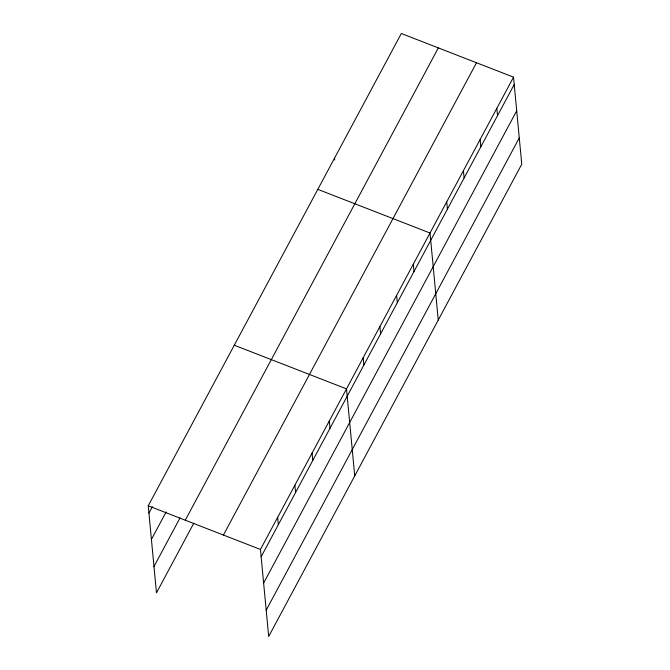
<?xml version="1.0" encoding="UTF-8"?>
<svg xmlns="http://www.w3.org/2000/svg" width="670" height="670" viewBox="0 0 670 670"><rect width="100%" height="100%" fill="white"/><g stroke="black" fill="none" stroke-linecap="round" stroke-linejoin="round"><path stroke-width="1" d="M193.839 523.111L156.47 592.85L148.238 505.8L401.322 33.5L513.53 77.151L521.763 164.2L268.678 636.5L260.454 549.45L513.53 77.151M148.933 513.12L152.375 506.696M151.42 539.425L166.168 511.897M153.983 566.535L180.037 517.902M185.272 520.205L438.347 47.905M223.42 535.045L476.504 62.745M261.149 556.77L514.225 84.47M263.628 583.084L516.712 110.785M266.191 610.186L519.275 137.886M317.798 189.359L430.014 233.009L438.247 320.059M234.282 345.217L346.499 388.868L354.732 475.918M148.238 505.8L260.454 549.45M496.83 108.322L497.525 115.642M480.13 139.494L480.817 146.814M463.422 170.666L464.117 177.986M446.722 201.838L447.409 209.157M413.315 264.181L414.001 271.501M396.607 295.353L397.302 302.673M379.907 326.524L380.602 333.844M363.207 357.696L363.894 365.016M334.506 158.187L334.682 160.013M329.288 420.986L329.983 428.306M312.086 453.104L312.773 460.424M294.875 485.222L295.562 492.534M277.665 517.341L278.352 524.652"/></g></svg>
